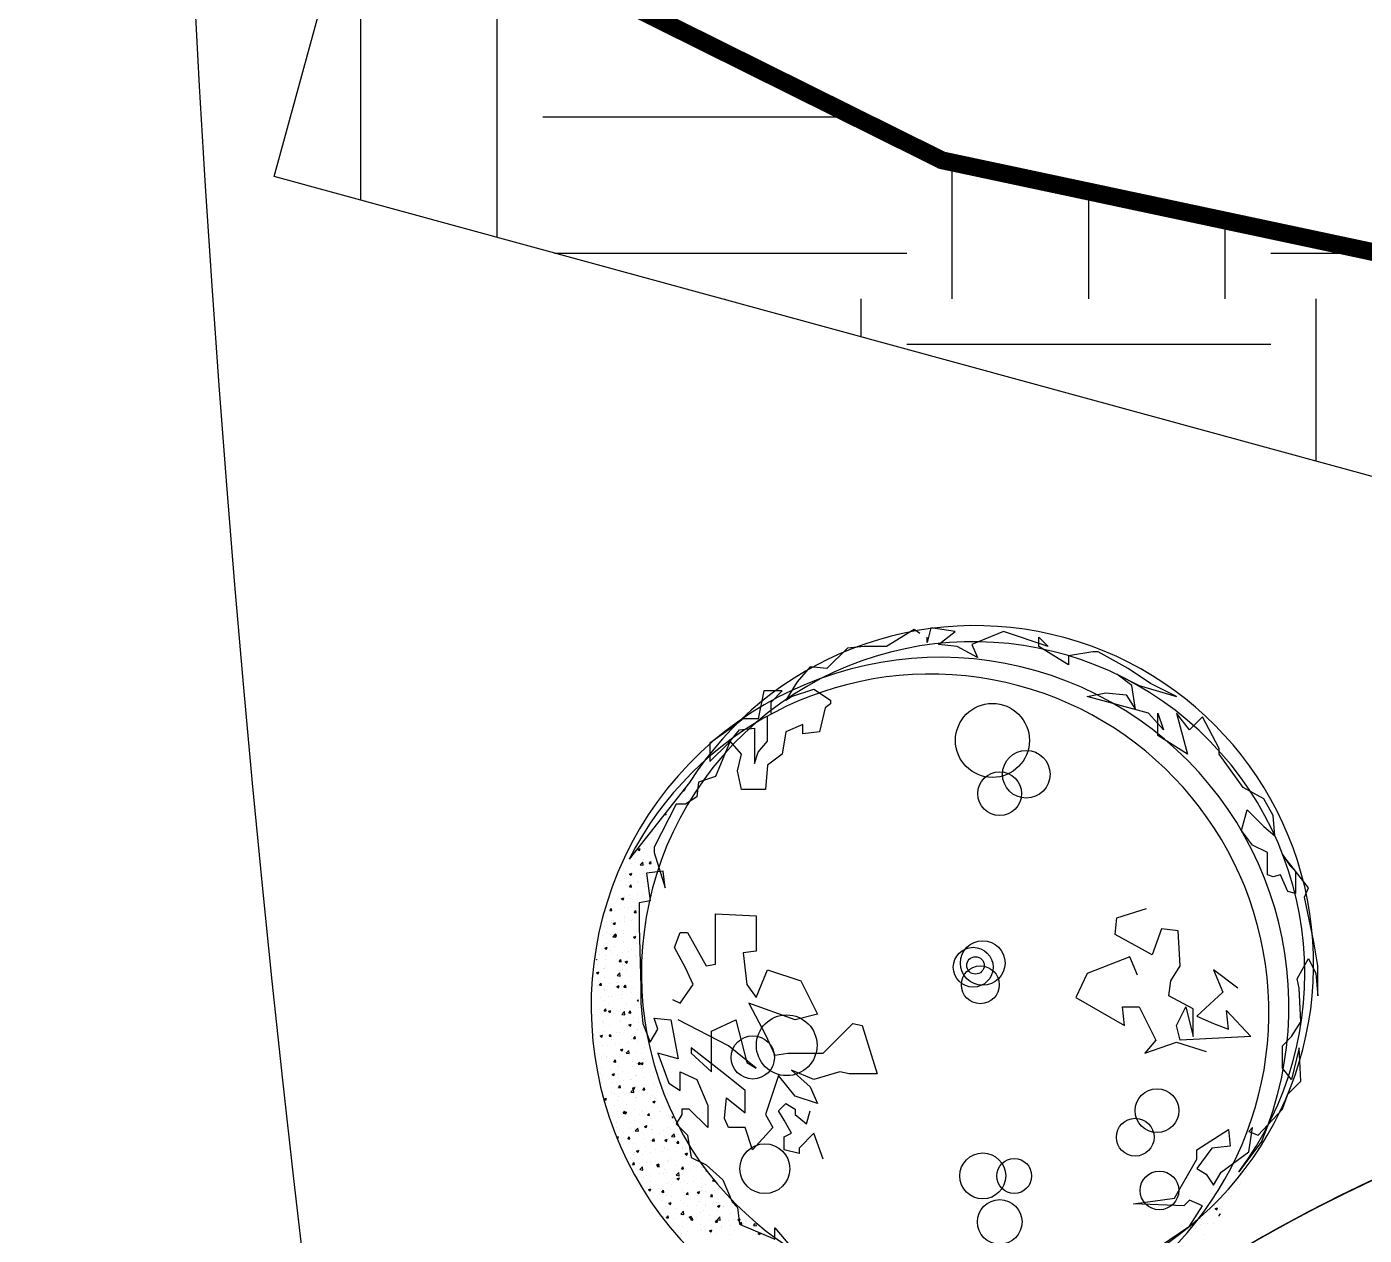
# Model space of a CAD drawing. Extents: x 652 to 897, y 187 to 370.
# Drawn here: x 847.867 to 849.734, y 233.305 to 234.991 of the extents above; entities that cross this region are included whole.
import ezdxf

# ---------------------------------------------------------------- set-up
doc = ezdxf.new("R2010")
doc.units = 0
doc.layers.get('0').update_dxf_attribs({"linetype": 'CONTINUOUS'})
doc.layers.add('40', color=3, linetype='CONTINUOUS')
doc.layers.add('ROAD', color=1, linetype='CONTINUOUS')

# ---------------------------------------------------------------- blocks, each defined once
blk = doc.blocks.new('PLANT90')
for start, end in [(98.1984, 120.329), (53.1984, 75.329), (143.1984, 165.329), (8.1984, 30.329), (188.1984, 210.329), (323.1984, 345.329), (233.1984, 255.329), (278.1984, 300.329)]:
    blk.add_arc((121.2, -11.9), 5000, start, end)
blk = doc.blocks.new('WH34')
at = {"layer": '40', "color": 3}
for p, q in [((-206.16, 151.77), (-250.31, 95.63)), ((-209.52, 146.34), (-209.05, 147.72)), ((-209.47, 147.56), (-209.05, 147.72)), ((-210.2, 145.7), (-209.15, 146.96)), ((-210.2, 146.64), (-209.59, 146.23)), ((-210.2, 145.7), (-209.92, 145.67)), ((-224.5, 128.45), (-223.17, 128.33)), ((-223.17, 128.33), (-223.44, 129.8)), ((-219.48, 129.05), (-219.48, 129.05)), ((-225.86, 121.9), (-225.86, 121.9)), ((-238.12, 111.14), (-237.63, 111.1)), ((-237.64, 111.09), (-237.73, 111.62)), ((-233.36, 116.01), (-233.36, 116.01)), ((-229.54, 117.39), (-229.54, 117.39)), ((-226.16, 113.58), (-226.16, 113.58)), ((-224.51, 117.8), (-224.51, 117.8)), ((-243.98, 102.73), (-242.23, 103.4)), ((-243.98, 102.73), (-242.73, 101.89)), ((-242.73, 101.89), (-242.23, 103.4)), ((-242.48, 101.82), (-242.48, 101.82)), ((-240.12, 100.38), (-240.12, 100.38)), ((-239.94, 106.15), (-239.94, 106.15)), ((-239.3, 103.5), (-239.3, 103.5)), ((-234.41, 104.62), (-234.41, 104.62)), ((-248.71, 92.39), (-248.71, 92.39)), ((-246.51, 96.29), (-246.51, 96.29)), ((-242.37, 91.43), (-240.43, 93.46)), ((-242.37, 91.43), (-240.15, 91.08)), ((-240.15, 91.08), (-240.43, 93.46)), ((-239.6, 95.17), (-239.6, 95.17)), ((-239.38, 91.91), (-239.38, 91.91)), ((-237.3, 88.51), (-237.3, 88.51)), ((-235.66, 92.42), (-234.46, 93.86)), ((-235.66, 92.42), (-234.17, 92.29)), ((-234.17, 92.29), (-234.46, 93.86)), ((-234.13, 94.89), (-234.13, 94.89)), ((-257.59, 79.7), (-257.59, 79.7)), ((-253.74, 81.14), (-253.74, 81.14)), ((-253.09, 86.43), (-253.09, 86.43)), ((-252.89, 84.98), (-252.89, 84.98)), ((-250.06, 84.6), (-248.31, 85.28)), ((-250.06, 84.6), (-248.81, 83.76)), ((-248.82, 83.76), (-248.31, 85.27)), ((-244.25, 79.13), (-244.25, 79.13)), ((-243.88, 78.64), (-243.88, 78.64)), ((-239.91, 86.85), (-239.91, 86.85)), ((-239.16, 83.64), (-239.16, 83.64)), ((-237.62, 79.47), (-237.62, 79.47)), ((-253.2, 76.65), (-253.2, 76.65)), ((-252.32, 76.34), (-252.32, 76.34)), ((-250.46, 68.78), (-250.46, 68.78)), ((-250.12, 75.19), (-248.92, 76.62)), ((-250.12, 75.19), (-248.63, 75.06)), ((-248.63, 75.05), (-248.92, 76.62)), ((-244.2, 69.61), (-244.2, 69.61)), ((-240.52, 70.21), (-240.52, 70.21)), ((-240.21, 78.53), (-240.21, 78.53)), ((-238.98, 75.78), (-238.98, 75.78)), ((-264.59, 57.95), (-263.38, 59.39)), ((-263.09, 57.82), (-263.38, 59.38)), ((-262.57, 66.99), (-262.57, 66.99)), ((-256.14, 66.47), (-254.39, 67.15)), ((-256.14, 66.47), (-254.9, 65.64)), ((-254.9, 65.63), (-254.39, 67.14)), ((-254.77, 66.22), (-254.77, 66.22)), ((-253.8, 60.01), (-253.8, 60.01)), ((-253.5, 68.33), (-253.5, 68.33)), ((-250.77, 59.75), (-250.77, 59.75)), ((-249.22, 66.43), (-249.22, 66.43)), ((-248.78, 60.73), (-248.78, 60.73)), ((-240.2, 68.72), (-240.2, 68.72)), ((-266.74, 50.09), (-266.74, 50.09)), ((-264.59, 57.95), (-263.09, 57.82)), ((-263.36, 58.23), (-263.36, 58.23)), ((-262.17, 50.86), (-262.17, 50.86)), ((-257.35, 49.89), (-257.35, 49.89)), ((-257.03, 58.92), (-257.03, 58.92)), ((-254.11, 51.69), (-254.11, 51.69)), ((-254.09, 53.65), (-254.09, 53.65)), ((-253.82, 49.48), (-253.82, 49.48)), ((-248.82, 50.29), (-248.82, 50.29)), ((-247.88, 51.13), (-247.88, 51.13)), ((-246.65, 56.38), (-245.45, 57.82)), ((-246.65, 56.38), (-245.16, 56.25)), ((-245.16, 56.25), (-245.45, 57.82)), ((-268.4, 46.98), (-268.4, 46.98)), ((-267.04, 41.76), (-267.04, 41.76)), ((-263.93, 40.03), (-263.93, 40.03)), ((-263.61, 49.06), (-263.61, 49.06)), ((-262.43, 38.59), (-260.48, 40.62)), ((-262.22, 48.35), (-260.47, 49.02)), ((-262.22, 48.35), (-260.98, 47.51)), ((-261.12, 39.15), (-259.91, 40.58)), ((-260.98, 47.5), (-260.47, 49.02)), ((-260.2, 38.24), (-260.48, 40.61)), ((-259.62, 39.01), (-259.91, 40.58)), ((-259.06, 40.94), (-259.06, 40.94)), ((-254.46, 41.27), (-254.46, 41.27)), ((-254.41, 43.37), (-254.41, 43.37)), ((-245.72, 40.38), (-245.72, 40.38)), ((-270.5, 30.17), (-270.5, 30.17)), ((-270.19, 39.2), (-270.19, 39.2)), ((-269.43, 32.06), (-269.43, 32.06)), ((-268.31, 30.22), (-266.56, 30.89)), ((-268.31, 30.22), (-267.06, 29.38)), ((-267.34, 33.44), (-267.34, 33.44)), ((-267.06, 29.38), (-266.56, 30.89)), ((-262.43, 38.59), (-260.2, 38.24)), ((-261.12, 39.15), (-259.62, 39.01)), ((-261.04, 31.41), (-261.04, 31.41)), ((-254.85, 34.56), (-254.85, 34.56)), ((-254.72, 35.04), (-254.72, 35.04)), ((-247.3, 38.28), (-245.55, 38.95)), ((-247.3, 38.28), (-246.06, 37.44)), ((-246.06, 37.44), (-245.55, 38.95)), ((-245.25, 33.49), (-245.25, 33.49)), ((-274.24, 21.79), (-274.09, 21.78)), ((-274.09, 21.78), (-274.17, 22.23)), ((-272.01, 25.37), (-272.01, 25.37)), ((-267.65, 25.12), (-267.65, 25.12)), ((-267.61, 21.55), (-267.61, 21.55)), ((-263.93, 28.17), (-263.93, 28.17)), ((-263.44, 26.57), (-263.44, 26.57)), ((-258.66, 24.81), (-258.66, 24.81)), ((-257.65, 20.34), (-256.44, 21.78)), ((-257.65, 20.34), (-256.15, 20.21)), ((-256.15, 20.21), (-256.44, 21.77)), ((-255.02, 26.72), (-255.02, 26.72)), ((-253.38, 20.15), (-251.63, 20.82)), ((-253.38, 20.15), (-252.14, 19.31)), ((-252.14, 19.31), (-251.63, 20.82)), ((-251.82, 23.63), (-251.82, 23.63)), ((-250.59, 27.61), (-250.59, 27.61)), ((-248.86, 29.07), (-248.86, 29.07)), ((-245.57, 24.46), (-245.57, 24.46)), ((-245.32, 24.25), (-245.32, 24.25)), ((-274.39, 12.09), (-272.64, 12.76)), ((-274.39, 12.09), (-273.15, 11.25)), ((-274.19, 11.69), (-274.19, 11.69)), ((-273.15, 11.25), (-272.64, 12.76)), ((-268.91, 15.46), (-268.91, 15.46)), ((-268.47, 15.32), (-268.47, 15.32)), ((-267.95, 16.8), (-267.95, 16.8)), ((-259.11, 10.09), (-257.16, 12.12)), ((-259.11, 10.09), (-256.89, 9.75)), ((-258.4, 13.77), (-258.4, 13.77)), ((-256.89, 9.75), (-257.16, 12.12)), ((-255.63, 10.08), (-255.63, 10.08)), ((-255.56, 14.9), (-255.56, 14.9)), ((-255.32, 18.4), (-255.32, 18.4)), ((-253.89, 17.82), (-253.89, 17.82)), ((-252.14, 14.6), (-252.14, 14.6)), ((-273.78, 2.69), (-273.78, 2.69)), ((-272.11, 3.1), (-270.91, 4.54)), ((-272.11, 3.1), (-270.62, 2.97)), ((-270.62, 2.97), (-270.91, 4.54)), ((-269.5, 0.4), (-269.5, 0.4)), ((-268.56, 0.15), (-268.56, 0.15)), ((-268.26, 8.48), (-268.26, 8.48)), ((-264.98, 3.91), (-264.98, 3.91)), ((-260.43, 2.12), (-260.43, 2.12)), ((-259.47, 2.02), (-257.72, 2.69)), ((-259.47, 2.02), (-258.22, 1.18)), ((-258.72, 4.74), (-258.72, 4.74)), ((-258.22, 1.18), (-257.72, 2.69)), ((-255.93, 1.75), (-255.93, 1.75)), ((-254.92, 2.9), (-254.92, 2.9)), ((-254.18, 1.54), (-252.97, 2.97)), ((-254.18, 1.54), (-252.69, 1.41)), ((-252.69, 1.4), (-252.97, 2.97)), ((-249.25, 5.98), (-249.25, 5.98)), ((-247.08, 1.56), (-247.08, 1.56)), ((-271.55, -5.95), (-271.55, -5.95)), ((-268.86, -8.17), (-268.86, -8.17)), ((-268.5, -0.67), (-268.5, -0.67)), ((-265.3, -5.12), (-265.3, -5.12)), ((-263.51, -5.09), (-263.51, -5.09)), ((-256.24, -6.57), (-256.24, -6.57)), ((-255.83, -3.88), (-255.83, -3.88)), ((-255.16, -1.24), (-255.16, -1.24)), ((-248.93, -2.58), (-248.93, -2.58)), ((-244.54, -8.04), (-243.63, -7.69)), ((-244.54, -8.04), (-243.51, -8.74)), ((-271.87, -14.98), (-271.87, -14.98)), ((-269.17, -16.49), (-269.17, -16.49)), ((-268.64, -15.7), (-267.44, -14.26)), ((-268.64, -15.7), (-267.15, -15.83)), ((-268.54, -16.34), (-268.54, -16.34)), ((-267.15, -15.83), (-267.44, -14.27)), ((-265.55, -16.11), (-263.8, -15.43)), ((-265.55, -16.11), (-264.31, -16.94)), ((-265.4, -10.59), (-265.4, -10.59)), ((-264.31, -16.95), (-263.8, -15.44)), ((-262.4, -13.74), (-262.4, -13.74)), ((-256.54, -14.89), (-256.54, -14.89)), ((-255.8, -18.4), (-253.85, -16.37)), ((-255.8, -18.4), (-253.57, -18.74)), ((-253.96, -13.84), (-253.96, -13.84)), ((-253.57, -18.74), (-253.85, -16.37)), ((-252.06, -11.15), (-252.06, -11.15)), ((-250.71, -17.27), (-249.51, -15.83)), ((-250.71, -17.27), (-249.22, -17.4)), ((-249.22, -17.4), (-249.51, -15.83)), ((-246.62, -11.66), (-246.62, -11.66)), ((-243.56, -13.02), (-243.56, -13.02)), ((-270.27, -23.36), (-270.27, -23.36)), ((-269.47, -24.81), (-269.47, -24.81)), ((-268.98, -23.6), (-268.98, -23.6)), ((-265, -26.72), (-265, -26.72)), ((-256.93, -23.92), (-256.93, -23.92)), ((-256.84, -23.21), (-256.84, -23.21)), ((-255, -28.75), (-255, -28.75)), ((-253.19, -21.52), (-253.19, -21.52)), ((-251.65, -27.28), (-251.65, -27.28)), ((-250.63, -26.17), (-248.88, -25.5)), ((-250.63, -26.17), (-249.38, -27.01)), ((-249.38, -27.01), (-248.88, -25.5)), ((-246.93, -20.7), (-246.93, -20.7)), ((-244.04, -29.31), (-244.04, -29.31)), ((-243.86, -21.34), (-243.86, -21.34)), ((-243.58, -24.49), (-243.58, -24.49)), ((-275.56, -33.46), (-275.56, -33.46)), ((-275.25, -36.07), (-275.25, -36.07)), ((-271.63, -34.23), (-269.88, -33.56)), ((-271.63, -34.23), (-270.39, -35.07)), ((-270.39, -35.08), (-269.88, -33.57)), ((-269.78, -33.14), (-269.78, -33.14)), ((-269.58, -31.26), (-269.58, -31.26)), ((-265.17, -34.5), (-263.97, -33.07)), ((-265.17, -34.5), (-263.68, -34.64)), ((-263.68, -34.64), (-263.97, -33.07)), ((-263.59, -36.74), (-263.59, -36.74)), ((-261.9, -36.63), (-261.9, -36.63)), ((-259.77, -31.38), (-259.77, -31.38)), ((-257.15, -31.54), (-257.15, -31.54)), ((-253.51, -30.56), (-253.51, -30.56)), ((-250.62, -39.17), (-250.62, -39.17)), ((-249.01, -34.24), (-249.01, -34.24)), ((-248.55, -37.2), (-248.55, -37.2)), ((-247.24, -36.07), (-246.04, -34.64)), ((-247.24, -36.07), (-245.75, -36.2)), ((-245.75, -36.21), (-246.04, -34.64)), ((-244.47, -37.98), (-244.47, -37.98)), ((-244.16, -29.66), (-244.16, -29.66)), ((-270.08, -41.46), (-270.08, -41.46)), ((-268.62, -48), (-268.62, -48)), ((-266.35, -41.24), (-266.35, -41.24)), ((-260.09, -40.42), (-260.09, -40.42)), ((-257.76, -48.18), (-257.76, -48.18)), ((-257.45, -39.86), (-257.45, -39.86)), ((-257.2, -49.03), (-257.2, -49.03)), ((-256.71, -44.3), (-254.96, -43.63)), ((-256.71, -44.3), (-255.47, -45.14)), ((-255.47, -45.14), (-254.96, -43.63)), ((-254.04, -45.49), (-254.04, -45.49)), ((-252.48, -46.89), (-250.54, -44.86)), ((-252.48, -46.89), (-250.26, -47.23)), ((-250.26, -47.23), (-250.54, -44.86)), ((-244.77, -46.31), (-244.77, -46.31)), ((-241.41, -46.95), (-241.41, -46.95)), ((-239.46, -42.99), (-239.46, -42.99)), ((-272.92, -51.1), (-272.92, -51.1)), ((-270.69, -58.1), (-270.69, -58.1)), ((-270.38, -49.78), (-270.38, -49.78)), ((-266.77, -49.41), (-266.77, -49.41)), ((-266.66, -50.28), (-266.66, -50.28)), ((-263.77, -58.89), (-263.77, -58.89)), ((-261.7, -53.31), (-260.5, -51.87)), ((-261.7, -53.31), (-260.21, -53.44)), ((-261.5, -52.76), (-261.5, -52.76)), ((-260.21, -53.44), (-260.5, -51.88)), ((-258.06, -56.5), (-258.06, -56.5)), ((-253.42, -49.97), (-253.42, -49.97)), ((-248.15, -53.33), (-248.15, -53.33)), ((-247.98, -56.81), (-247.98, -56.81)), ((-245.08, -54.63), (-245.08, -54.63)), ((-243.77, -54.88), (-242.57, -53.44)), ((-243.77, -54.88), (-242.28, -55.01)), ((-242.28, -55.01), (-242.57, -53.44)), ((-241.79, -54.37), (-240.04, -53.69)), ((-241.79, -54.37), (-240.54, -55.2)), ((-241.72, -55.99), (-241.72, -55.99)), ((-240.55, -55.21), (-240.04, -53.7)), ((-240.49, -57.91), (-240.49, -57.91)), ((-240.08, -50.53), (-240.08, -50.53)), ((-234.81, -53.89), (-234.81, -53.89)), ((-273.24, -60.14), (-273.24, -60.14)), ((-271.74, -62.11), (-271.74, -62.11)), ((-270.99, -66.43), (-270.99, -66.43)), ((-269.65, -62.91), (-269.65, -62.91)), ((-263.66, -68.4), (-263.66, -68.4)), ((-262.79, -62.43), (-261.04, -61.76)), ((-262.79, -62.43), (-261.55, -63.27)), ((-261.55, -63.27), (-261.04, -61.76)), ((-258.4, -62.68), (-258.4, -62.68)), ((-258.36, -64.83), (-258.36, -64.83)), ((-255.07, -60.41), (-255.07, -60.41)), ((-254.56, -66.67), (-254.56, -66.67)), ((-249.08, -65.9), (-249.08, -65.9)), ((-248.3, -65.85), (-248.3, -65.85)), ((-245.38, -62.95), (-245.38, -62.95)), ((-245.05, -63.24), (-245.05, -63.24)), ((-238.83, -64.6), (-238.83, -64.6)), ((-234.5, -63.4), (-234.5, -63.4)), ((-232.54, -61.19), (-232.54, -61.19)), ((-231.71, -63.81), (-231.71, -63.81)), ((-270.35, -68.75), (-270.35, -68.75)), ((-263.26, -75.45), (-263.26, -75.45)), ((-261.14, -76.53), (-261.14, -76.53)), ((-258.67, -73.15), (-258.67, -73.15)), ((-258.24, -72.11), (-257.03, -70.68)), ((-258.24, -72.11), (-256.74, -72.25)), ((-256.74, -72.25), (-257.03, -70.68)), ((-254.88, -75.71), (-254.88, -75.71)), ((-254.11, -77.15), (-254.11, -77.15)), ((-249.92, -76.02), (-249.92, -76.02)), ((-249.17, -75.38), (-247.22, -73.35)), ((-249.17, -75.38), (-246.94, -75.72)), ((-247.87, -72.49), (-246.12, -71.82)), ((-247.87, -72.49), (-246.63, -73.33)), ((-246.95, -75.72), (-247.22, -73.35)), ((-246.63, -73.34), (-246.12, -71.83)), ((-245.68, -71.27), (-245.68, -71.27)), ((-245.41, -74.46), (-245.41, -74.46)), ((-240.3, -73.68), (-239.1, -72.25)), ((-240.3, -73.68), (-238.81, -73.81)), ((-239.53, -74.65), (-239.53, -74.65)), ((-238.81, -73.82), (-239.1, -72.25)), ((-236.57, -76.58), (-236.57, -76.58)), ((-233.15, -77.84), (-233.15, -77.84)), ((-232.85, -69.51), (-232.85, -69.51)), ((-229.62, -72.38), (-229.62, -72.38)), ((-268.88, -80.56), (-267.13, -79.89)), ((-268.88, -80.56), (-267.63, -81.4)), ((-268.69, -79.65), (-268.69, -79.65)), ((-267.63, -81.4), (-267.13, -79.89)), ((-261.46, -85.57), (-261.46, -85.57)), ((-258.97, -81.47), (-258.97, -81.47)), ((-257.99, -78.81), (-257.99, -78.81)), ((-251.99, -84.32), (-251.99, -84.32)), ((-246.29, -87.92), (-246.29, -87.92)), ((-245.99, -79.6), (-245.99, -79.6)), ((-244.65, -79.37), (-244.65, -79.37)), ((-236.2, -82.24), (-236.2, -82.24)), ((-233.46, -86.16), (-233.46, -86.16)), ((-232.95, -82.56), (-231.2, -81.89)), ((-232.95, -82.56), (-231.7, -83.4)), ((-231.71, -83.4), (-231.2, -81.89)), ((-231.3, -79.94), (-231.3, -79.94)), ((-229.94, -81.42), (-229.94, -81.42)), ((-225.98, -87.06), (-225.98, -87.06)), ((-259.58, -98.11), (-259.58, -98.11)), ((-259.28, -89.79), (-259.28, -89.79)), ((-258.56, -94.18), (-258.56, -94.18)), ((-255.14, -92.07), (-255.14, -92.07)), ((-254.89, -88.72), (-254.89, -88.72)), ((-254.77, -90.92), (-253.56, -89.48)), ((-254.77, -90.92), (-253.27, -91.05)), ((-253.95, -90.62), (-252.2, -89.95)), ((-253.95, -90.62), (-252.71, -91.46)), ((-253.27, -91.05), (-253.56, -89.49)), ((-252.71, -91.46), (-252.2, -89.95)), ((-249.15, -97.56), (-249.15, -97.56)), ((-246.6, -96.24), (-246.6, -96.24)), ((-242.77, -92.1), (-242.77, -92.1)), ((-241.55, -89.29), (-241.55, -89.29)), ((-240.56, -89.56), (-240.56, -89.56)), ((-236.84, -92.49), (-235.63, -91.05)), ((-236.84, -92.49), (-235.34, -92.62)), ((-236.52, -91.28), (-236.52, -91.28)), ((-235.34, -92.62), (-235.63, -91.05)), ((-234.57, -95.05), (-234.57, -95.05)), ((-233.76, -94.48), (-233.76, -94.48)), ((-228.2, -89.85), (-228.2, -89.85)), ((-227.05, -90.03), (-227.05, -90.03)), ((-221.13, -92.88), (-221.13, -92.88)), ((-219.99, -92.55), (-219.99, -92.55)), ((-218.9, -94.06), (-218.42, -93.48)), ((-218.9, -94.06), (-218.1, -94.13)), ((-217.84, -97.82), (-217.84, -97.82)), ((-259.88, -106.44), (-259.88, -106.44)), ((-259.76, -101.5), (-259.76, -101.5)), ((-254.49, -104.86), (-254.49, -104.86)), ((-249.35, -101.96), (-249.35, -101.96)), ((-246.9, -104.56), (-246.9, -104.56)), ((-246.42, -102.06), (-246.42, -102.06)), ((-245.85, -103.87), (-243.91, -101.84)), ((-245.85, -103.87), (-243.63, -104.21)), ((-243.63, -104.22), (-243.91, -101.84)), ((-243.09, -101.14), (-243.09, -101.14)), ((-241.14, -105.42), (-241.14, -105.42)), ((-239.61, -106.31), (-239.61, -106.31)), ((-239.03, -100.69), (-237.28, -100.02)), ((-239.03, -100.69), (-237.79, -101.53)), ((-237.79, -101.53), (-237.28, -100.02)), ((-234.06, -102.8), (-234.06, -102.8)), ((-233.62, -99.89), (-233.62, -99.89)), ((-233.07, -102.63), (-233.07, -102.63)), ((-227.8, -105.99), (-227.8, -105.99)), ((-225.03, -103.8), (-225.03, -103.8)), ((-224.41, -107.68), (-224.41, -107.68)), ((-221.44, -101.2), (-221.44, -101.2)), ((-219.72, -103.19), (-219.72, -103.19)), ((-219.17, -108.01), (-217.23, -105.98)), ((-219.17, -108.01), (-216.95, -108.35)), ((-218.15, -106.85), (-218.15, -106.85)), ((-216.95, -108.35), (-217.23, -105.98)), ((-214.45, -106.55), (-214.45, -106.55)), ((-259.71, -108.63), (-258.29, -108.08)), ((-259.52, -109.1), (-258.79, -109.59)), ((-258.79, -109.59), (-258.29, -108.08)), ((-255.93, -111.82), (-255.93, -111.82)), ((-254.19, -108.81), (-254.19, -108.81)), ((-251.39, -114.77), (-251.39, -114.77)), ((-251.3, -109.72), (-250.09, -108.29)), ((-251.3, -109.72), (-249.8, -109.85)), ((-249.8, -109.86), (-250.09, -108.29)), ((-249.67, -111), (-249.67, -111)), ((-247.2, -112.88), (-247.2, -112.88)), ((-240.2, -109.75), (-240.2, -109.75)), ((-238.04, -115.33), (-238.04, -115.33)), ((-234.37, -111.12), (-234.37, -111.12)), ((-233.37, -111.29), (-232.16, -109.86)), ((-233.37, -111.29), (-231.87, -111.42)), ((-231.87, -111.43), (-232.16, -109.86)), ((-230.99, -117.54), (-230.99, -117.54)), ((-224.73, -116.71), (-224.73, -116.71)), ((-224.7, -115.9), (-224.7, -115.9)), ((-224.11, -110.75), (-222.36, -110.08)), ((-224.11, -110.75), (-222.86, -111.59)), ((-222.87, -111.6), (-222.36, -110.08)), ((-222.04, -117.85), (-222.04, -117.85)), ((-221.74, -109.52), (-221.74, -109.52)), ((-215.44, -112.86), (-214.23, -111.43)), ((-215.44, -112.86), (-213.94, -112.99)), ((-215.26, -115.47), (-215.26, -115.47)), ((-213.94, -112.99), (-214.23, -111.43)), ((-211.48, -116.22), (-211.48, -116.22)), ((-211.35, -116.46), (-211.35, -116.46)), ((-209.06, -115.97), (-209.06, -115.97)), ((214.18, -111.43), (197.29, -134.05)), ((211.74, -116.64), (211.74, -116.64)), ((-247.83, -128.53), (-246.62, -127.09)), ((-247.51, -121.21), (-247.51, -121.21)), ((-246.78, -119.61), (-246.78, -119.61)), ((-246.34, -128.66), (-246.63, -127.09)), ((-245.11, -118.82), (-243.36, -118.15)), ((-245.11, -118.82), (-243.87, -119.66)), ((-243.87, -119.66), (-243.36, -118.15)), ((-240.64, -121.22), (-240.64, -121.22)), ((-237.57, -127.4), (-237.57, -127.4)), ((-234.67, -119.45), (-234.67, -119.45)), ((-234.65, -126.71), (-234.65, -126.71)), ((-231.31, -126.57), (-231.31, -126.57)), ((-226.06, -118.72), (-226.06, -118.72)), ((-222.35, -126.17), (-222.35, -126.17)), ((-221.84, -125.33), (-221.84, -125.33)), ((-220.07, -124.21), (-220.07, -124.21)), ((-209.36, -124.29), (-209.36, -124.29)), ((-209.19, -120.82), (-207.43, -120.15)), ((-209.19, -120.82), (-207.94, -121.66)), ((-207.94, -121.66), (-207.44, -120.15)), ((-206.05, -123.25), (-206.05, -123.25)), ((-205.49, -121.71), (-205.49, -121.71)), ((207.33, -121.23), (207.33, -121.23)), ((-249.23, -129.21), (-249.23, -129.21)), ((-247.83, -128.53), (-246.34, -128.66)), ((-247.81, -129.53), (-247.81, -129.53)), ((-244.14, -137.26), (-244.14, -137.26)), ((-242.91, -128.11), (-242.91, -128.11)), ((-242.54, -132.36), (-240.59, -130.33)), ((-242.54, -132.36), (-240.32, -132.7)), ((-240.32, -132.71), (-240.59, -130.33)), ((-237.88, -136.43), (-237.88, -136.43)), ((-237.64, -131.47), (-237.64, -131.47)), ((-235.28, -136.09), (-235.28, -136.09)), ((-234.98, -127.77), (-234.98, -127.77)), ((-230.19, -128.88), (-228.44, -128.21)), ((-230.19, -128.88), (-228.95, -129.72)), ((-229.9, -130.1), (-228.69, -128.66)), ((-229.9, -130.1), (-228.4, -130.23)), ((-229.57, -128.67), (-229.57, -128.67)), ((-228.95, -129.72), (-228.44, -128.21)), ((-228.4, -130.23), (-228.69, -128.66)), ((-228.42, -135.19), (-228.42, -135.19)), ((-225.1, -135.46), (-225.1, -135.46)), ((-224.3, -132.03), (-224.3, -132.03)), ((-222.65, -134.49), (-222.65, -134.49)), ((-216.22, -129.24), (-216.22, -129.24)), ((-215.86, -136.5), (-213.91, -134.47)), ((-215.86, -136.5), (-213.63, -136.84)), ((-213.64, -136.84), (-213.91, -134.47)), ((-212.63, -133.11), (-212.63, -133.11)), ((-211.97, -131.67), (-210.76, -130.23)), ((-211.97, -131.67), (-210.47, -131.8)), ((-210.95, -132.6), (-210.95, -132.6)), ((-210.47, -131.8), (-210.76, -130.23)), ((-210.52, -132.96), (-210.52, -132.96)), ((-209.67, -132.62), (-209.67, -132.62)), ((-206.37, -132.28), (-206.37, -132.28)), ((-202.88, -129.8), (-202.88, -129.8)), ((-197.6, -133.16), (-197.6, -133.16)), ((-196.9, -131.04), (-196.9, -131.04)), ((-196.83, -130.86), (-196.83, -130.86)), ((-195.94, -130.46), (-195.94, -130.46)), ((-194.03, -133.24), (-193.81, -132.97)), ((-194.03, -133.24), (-193.59, -133.27)), ((198.15, -135.16), (198.15, -135.16)), ((202.36, -133.94), (202.36, -133.94)), ((-239.68, -137.96), (-239.68, -137.96)), ((-236.27, -147.01), (-234.52, -146.34)), ((-236.27, -147.01), (-235.03, -147.85)), ((-235.58, -144.41), (-235.58, -144.41)), ((-235.03, -147.85), (-234.52, -146.34)), ((-234.99, -145.05), (-234.99, -145.05)), ((-234.54, -141.38), (-234.54, -141.38)), ((-222.96, -142.81), (-222.96, -142.81)), ((-221.2, -141.95), (-221.2, -141.95)), ((-219.2, -142.97), (-219.2, -142.97)), ((-215.27, -138.95), (-213.52, -138.28)), ((-215.27, -138.95), (-214.02, -139.79)), ((-214.03, -139.79), (-213.52, -138.28)), ((-212.95, -142.14), (-212.95, -142.14)), ((-209.97, -140.94), (-209.97, -140.94)), ((-207.85, -142.51), (-207.85, -142.51)), ((-203.48, -140.9), (-203.48, -140.9)), ((-197.14, -139.18), (-197.14, -139.18)), ((-196.97, -145.37), (-196.97, -145.37)), ((-194.5, -143.07), (-194.5, -143.07)), ((-189.18, -140.64), (-188.49, -139.92)), ((-189.18, -140.64), (-187.74, -140.86)), ((-184.81, -145.9), (-184.81, -145.9)), ((196.53, -141.12), (196.53, -141.12)), ((197.85, -143.48), (197.85, -143.48)), ((198.28, -141.97), (198.28, -141.97)), ((-235.89, -152.74), (-235.89, -152.74)), ((-226.43, -148.9), (-225.22, -147.47)), ((-226.43, -148.9), (-224.93, -149.03)), ((-226.13, -150.38), (-226.13, -150.38)), ((-226.06, -154.72), (-226.06, -154.72)), ((-225.78, -152.83), (-225.78, -152.83)), ((-224.94, -149.04), (-225.22, -147.47)), ((-223.26, -151.14), (-223.26, -151.14)), ((-221.35, -157.08), (-219.6, -156.41)), ((-221.35, -157.08), (-220.11, -157.92)), ((-220.14, -155.87), (-220.14, -155.87)), ((-220.11, -157.92), (-219.6, -156.41)), ((-219.52, -152), (-219.52, -152)), ((-212.72, -155.28), (-212.72, -155.28)), ((-211.55, -147.87), (-211.55, -147.87)), ((-210.28, -149.26), (-210.28, -149.26)), ((-210.05, -150.76), (-210.05, -150.76)), ((-208.5, -150.47), (-207.29, -149.03)), ((-208.5, -150.47), (-207, -150.6)), ((-207, -150.6), (-207.29, -149.04)), ((-205.56, -153.36), (-205.56, -153.36)), ((-200.35, -149.01), (-198.6, -148.34)), ((-200.35, -149.01), (-199.1, -149.85)), ((-199.37, -155.85), (-199.37, -155.85)), ((-199.1, -149.86), (-198.6, -148.34)), ((-197.74, -155.82), (-197.74, -155.82)), ((-197.44, -147.5), (-197.44, -147.5)), ((-194.27, -148.68), (-194.27, -148.68)), ((-190.98, -150.86), (-190.98, -150.86)), ((-190.57, -152.04), (-189.36, -150.6)), ((-190.57, -152.04), (-189.07, -152.17)), ((-189.07, -152.17), (-189.36, -150.61)), ((-188.01, -147.86), (-188.01, -147.86)), ((-186.03, -156.41), (-186.03, -156.41)), ((-185.12, -154.22), (-185.12, -154.22)), ((-185.12, -156.47), (-185.12, -156.47)), ((182.23, -153.08), (182.23, -153.08)), ((184.91, -153.41), (184.91, -153.41)), ((187.94, -149.11), (187.94, -149.11)), ((189.42, -149.51), (189.42, -149.51)), ((191.7, -151.83), (191.7, -151.83)), ((-226.1, -161.86), (-226.1, -161.86)), ((-223.56, -159.46), (-223.56, -159.46)), ((-222.96, -167.71), (-221.76, -166.27)), ((-221.47, -167.84), (-221.76, -166.27)), ((-220.79, -158.08), (-220.79, -158.08)), ((-216.63, -160.62), (-216.63, -160.62)), ((-212.54, -164.99), (-210.6, -162.96)), ((-212.54, -164.99), (-210.32, -165.33)), ((-210.88, -165.91), (-210.88, -165.91)), ((-210.32, -165.34), (-210.6, -162.96)), ((-210.59, -164.61), (-210.59, -164.61)), ((-210.58, -157.58), (-210.58, -157.58)), ((-207.45, -158.64), (-207.45, -158.64)), ((-206.43, -167.14), (-204.68, -166.47)), ((-205.19, -167.98), (-204.68, -166.47)), ((-200.84, -158.54), (-200.84, -158.54)), ((-198.05, -164.15), (-198.05, -164.15)), ((-196.01, -162.11), (-196.01, -162.11)), ((-194.58, -157.72), (-194.58, -157.72)), ((-194.1, -159.21), (-194.1, -159.21)), ((-191.69, -166.33), (-191.69, -166.33)), ((-185.42, -159.08), (-183.67, -158.41)), ((-185.42, -159.08), (-184.18, -159.92)), ((-185.42, -162.55), (-185.42, -162.55)), ((-184.18, -159.92), (-183.67, -158.41)), ((-181.43, -159.61), (-181.43, -159.61)), ((-180.76, -159.77), (-180.76, -159.77)), ((-175.9, -164.25), (-175.9, -164.25)), ((-172.44, -160.67), (-172.44, -160.67)), ((-169.64, -163.43), (-169.64, -163.43)), ((171.77, -163.49), (171.77, -163.49)), ((175.66, -162.94), (175.66, -162.94)), ((179.17, -158.86), (179.17, -158.86)), ((179.94, -160.97), (181.69, -160.3)), ((179.94, -160.97), (181.19, -161.81)), ((181.18, -161.81), (181.69, -160.3)), ((182.53, -166.18), (183.73, -164.74)), ((182.53, -166.18), (182.81, -166.2)), ((182.91, -160.36), (182.91, -160.36)), ((183.76, -164.93), (183.73, -164.75)), ((184.61, -161.73), (184.61, -161.73)), ((185.13, -161.69), (185.13, -161.69)), ((-225.17, -167.12), (-225.17, -167.12)), ((-223.87, -167.78), (-223.87, -167.78)), ((-223.21, -170.48), (-223.21, -170.48)), ((-222.96, -167.71), (-221.47, -167.84)), ((-217.69, -167.99), (-217.69, -167.99)), ((-211.19, -174.23), (-211.19, -174.23)), ((-207.42, -168.4), (-207.42, -168.4)), ((-206.43, -167.14), (-205.18, -167.98)), ((-205.03, -169.28), (-203.82, -167.84)), ((-205.03, -169.28), (-203.53, -169.41)), ((-204.35, -168.56), (-204.35, -168.56)), ((-203.54, -169.41), (-203.82, -167.84)), ((-201.16, -167.58), (-201.16, -167.58)), ((-198.35, -172.47), (-198.35, -172.47)), ((-198.27, -176.19), (-198.27, -176.19)), ((-191.51, -177.21), (-189.76, -176.54)), ((-191, -169.12), (-191, -169.12)), ((-190.26, -178.05), (-189.76, -176.54)), ((-187.1, -170.84), (-185.89, -169.41)), ((-187.1, -170.84), (-185.6, -170.98)), ((-185.6, -170.98), (-185.89, -169.41)), ((-185.86, -169.13), (-183.92, -167.1)), ((-185.86, -169.13), (-183.64, -169.47)), ((-185.72, -170.87), (-185.72, -170.87)), ((-183.64, -169.47), (-183.92, -167.1)), ((-182.48, -174.11), (-182.48, -174.11)), ((-182.47, -174.53), (-182.47, -174.53)), ((-177.66, -169.68), (-177.66, -169.68)), ((-176.22, -173.29), (-176.22, -173.29)), ((-172.74, -168.99), (-172.74, -168.99)), ((-170.5, -169.14), (-168.75, -168.47)), ((-170.5, -169.14), (-169.26, -169.98)), ((-169.26, -169.99), (-168.75, -168.48)), ((-169.17, -172.41), (-167.96, -170.98)), ((-169.17, -172.41), (-167.67, -172.54)), ((-167.67, -172.55), (-167.96, -170.98)), ((-167.89, -172.02), (-167.89, -172.02)), ((-166.75, -172.04), (-166.75, -172.04)), ((-164.31, -170.25), (-164.31, -170.25)), ((-160.21, -175.56), (-160.21, -175.56)), ((-159.18, -173.26), (-157.9, -171.93)), ((-159.18, -173.26), (-156.96, -173.61)), ((-156.96, -173.61), (-157.07, -172.65)), ((162.82, -173.62), (162.82, -173.62)), ((166.23, -174.43), (166.23, -174.43)), ((169.08, -172.8), (169.08, -172.8)), ((171.47, -171.81), (171.47, -171.81)), ((174.3, -171.64), (174.3, -171.64)), ((178.55, -171.55), (178.55, -171.55)), ((-214, -178.26), (-214, -178.26)), ((-211.63, -179.53), (-211.63, -179.53)), ((-207.74, -177.44), (-207.74, -177.44)), ((-197.05, -177.03), (-197.05, -177.03)), ((-191.51, -177.21), (-190.26, -178.05)), ((-186.03, -179.19), (-186.03, -179.19)), ((-176.48, -180.02), (-176.48, -180.02)), ((-173.04, -177.32), (-173.04, -177.32)), ((-161.9, -177.51), (-161.9, -177.51)), ((-157.54, -179.82), (-157.54, -179.82)), ((-155.58, -179.21), (-153.83, -178.54)), ((-155.58, -179.21), (-154.33, -180.05)), ((-154.34, -180.05), (-153.83, -178.54)), ((-151.28, -179), (-151.28, -179)), ((152.72, -180.28), (152.72, -180.28)), ((167.3, -177.78), (167.3, -177.78)), ((171.17, -180.13), (171.17, -180.13))]:
    blk.add_line(p, q, dxfattribs=at)
for points in [[(-36.95, 261.29), (-41.04, 264.02), (-61.52, 251.74), (-68.34, 251.74), (-77.9, 251.74), (-90.18, 250.38), (-105.2, 235.38), (-117.48, 236.74), (-127.04, 225.83), (-135.23, 212.19), (-131.13, 214.91), (-114.75, 220.37), (-102.47, 212.19), (-102.47, 209.46), (-106.56, 206.73), (-110.66, 189), (-122.94, 187.63), (-122.94, 194.45), (-135.23, 189), (-137.96, 172.63), (-148.88, 164.44), (-150.24, 146.71), (-167.99, 146.71), (-170.72, 160.35), (-167.99, 172.63), (-176.18, 182.18), (-187.1, 156.26), (-199.38, 152.17), (-200.75, 141.26), (-208.94, 135.8), (-215.76, 135.8), (-232.14, 104.43), (-232.14, 100.33), (-223.95, 74.42), (-225.32, 86.69), (-237.6, 85.33), (-234.87, 64.87), (-243.06, 63.51), (-243.06, 45.77), (-241.7, 2.12), (-241.7, -10.15), (-240.33, -25.16), (-234.87, -38.8), (-229.41, -29.25), (-232.14, -21.07), (-219.86, -22.43), (-214.4, -51.07), (-229.41, -46.98), (-221.22, -68.81), (-213.03, -74.26), (-213.03, -64.72), (-213.03, -60.62), (-200.75, -66.08), (-192.56, -85.18), (-192.56, -101.54), (-206.21, -87.9), (-211.67, -87.9), (-211.67, -92), (-215.76, -98.82), (-207.57, -107), (-204.84, -123.37), (-193.92, -128.83), (-181.64, -139.74), (-174.81, -156.11), (-170.72, -160.2), (-169.35, -172.48), (-143.42, -183.39), (-143.42, -175.2), (-127.04, -194.3)], [(139.14, -188.84), (160.98, -173.84), (170.54, -158.83), (160.98, -154.74), (156.89, -158.83), (120.03, -157.47), (150.06, -153.38), (166.44, -124.73), (166.44, -117.91), (189.65, -102.91), (191.01, -115.19), (177.36, -116.55), (166.44, -131.55), (173.27, -135.65), (178.73, -143.83), (184.19, -134.28), (204.66, -119.28), (207.39, -101.54), (204.66, -104.27), (211.49, -107), (229.23, -87.9), (233.33, -76.99), (242.88, -67.44), (241.52, -42.89), (236.06, -66.08), (229.23, -57.9), (229.23, -41.53), (236.06, -34.71), (242.88, -23.79), (241.52, 0.76), (240.15, 7.58), (248.34, 22.58), (253.8, 11.67), (255.17, -4.7), (255.17, 17.13), (252.44, 34.86), (245.61, 67.6), (248.34, 74.42), (229.23, 98.97), (234.69, 90.79), (238.79, 86.69), (238.79, 70.33), (233.33, 71.69), (227.87, 83.97), (222.41, 82.6), (218.31, 83.97), (218.31, 100.33), (207.39, 105.79), (199.2, 116.7), (203.3, 131.71), (215.58, 119.43), (223.77, 112.61), (222.41, 127.62), (215.58, 139.89), (200.57, 148.08), (182.82, 172.63), (182.82, 176.72), (170.54, 199.91), (160.98, 190.36), (151.43, 202.64), (159.62, 172.63), (137.78, 186.27), (137.78, 202.64), (141.87, 190.36), (130.95, 202.64), (85.91, 214.91), (99.56, 217.64), (114.57, 216.28), (121.4, 205.37), (118.67, 223.1), (107.75, 231.28), (124.13, 223.1), (151.43, 214.91), (132.32, 224.46), (115.94, 235.38), (94.1, 247.65), (90, 247.65), (72.26, 244.92), (72.26, 238.1), (61.34, 244.92), (50.42, 251.74), (50.42, 258.56), (57.24, 251.74), (24.48, 262.66), (1.28, 253.11), (5.37, 243.56), (-9.64, 251.74), (-23.29, 253.11), (-11.01, 262.66), (-28.76, 265.38), (-31.49, 254.47), (-31.49, 258.56)], [(-146.15, 202.64), (-146.15, 210.82), (-137.96, 219.01), (-151.61, 219.01), (-155.7, 198.55), (-166.62, 198.55), (-173.45, 193.09), (-191.19, 180.81), (-191.19, 167.17), (-177.54, 180.81), (-169.35, 190.36), (-158.43, 191.73), (-158.43, 176.72), (-158.43, 165.81), (-155.7, 173.99), (-148.88, 182.18), (-148.88, 194.45), (-148.88, 199.91)], [(196.47, 0.76), (178.73, 14.4), (185.55, -1.97), (166.44, -19.7), (178.73, -25.16), (189.65, -29.25), (188.28, -15.61), (206.03, -34.71), (154.16, -37.43), (151.43, -26.52), (158.25, -12.88), (163.71, -34.71), (163.71, -14.25), (145.97, -4.7), (147.33, 6.22), (154.16, 17.13), (152.79, 43.04), (140.51, 44.41), (133.68, 25.31), (106.38, 40.32), (107.75, 52.59), (129.59, 59.41)], [(-218.49, -7.43), (-213.03, -10.15), (-203.48, 3.49), (-208.94, 15.76), (-217.13, 30.77), (-213.03, 41.68), (-207.57, 41.68), (-193.92, 17.13), (-187.1, 18.49), (-187.1, 41.68), (-187.1, 55.32), (-157.07, 53.96), (-157.07, 28.04), (-166.62, 26.68), (-163.89, 3.49), (-157.07, -6.06), (-148.88, 14.4), (-124.31, 6.22), (-112.02, -18.34), (-128.4, -22.43), (-162.53, -10.15), (-150.24, -33.34), (-143.42, -48.35), (-133.86, -46.98), (-127.04, -46.98), (-107.93, -46.98), (-86.09, -25.16), (-79.26, -26.52), (-68.34, -61.99), (-88.82, -61.99), (-95.64, -60.62), (-114.75, -66.08), (-131.13, -59.26), (-117.48, -71.54), (-112.02, -83.81), (-128.4, -78.36), (-140.69, -63.35), (-150.24, -92), (-144.78, -101.54), (-159.8, -117.91), (-165.26, -101.54), (-177.54, -101.54), (-180.27, -94.72), (-178.91, -79.72), (-165.26, -90.63), (-165.26, -74.26), (-178.91, -63.35), (-204.84, -42.89), (-204.84, -46.98), (-189.83, -60.62), (-189.83, -30.61), (-172.08, -22.43), (-163.89, -53.8), (-157.07, -57.9), (-177.54, -41.53), (-214.4, -22.43)], [(122.76, 10.31), (117.3, 23.95), (85.91, 11.67), (77.72, -6.06), (113.21, -26.52), (111.84, -12.88), (124.13, -12.88), (136.41, -37.43), (128.22, -46.98), (151.43, -38.8), (173.27, -45.62)], [(-107.93, -124.73), (-114.75, -105.64), (-125.67, -116.55), (-125.67, -120.64), (-136.59, -117.91), (-136.59, -108.36), (-131.13, -105.64), (-136.59, -96.09), (-140.69, -89.27), (-135.23, -83.81), (-128.4, -87.9), (-128.4, -92), (-120.21, -98.82), (-117.48, -89.27)]]:
    blk.add_lwpolyline(points, dxfattribs=at)
for centre, radius in [((16.36, 182.71), 27.17), ((41.24, 157.84), 17.5), ((21.69, 143.63), 16.09), ((2.25, 16.23), 14.64), ((9.25, 19.31), 16.38), ((3.91, 17.53), 6.4), ((7.47, 3.32), 13.88), ((-134.72, -41.08), 22.27), ((-159.6, -49.96), 15.89), ((137.22, -89.03), 16.08), ((121.22, -108.57), 13.88), ((-150.71, -131.66), 18.3), ((9.25, -136.99), 16.86), ((32.35, -136.99), 12.81), ((138.99, -147.64), 14.21), ((21.69, -170.73), 16.38)]:
    blk.add_circle(centre, radius, dxfattribs=at)
for centre, radius, start, end in [((3.62, 18.35), 248.62, 147.54367, 215.75164), ((-28.96, -16.89), 248.31, 153.05249, 227.8925), ((-22.12, -12.48), 256.18, 227.41916, 337.27907), ((2.14, 11.64), 243.54, 214.67397, 323.25615)]:
    blk.add_arc(centre, radius, start, end, dxfattribs=at)

msp = doc.modelspace()

# ---------------------------------------------------------------- hatches: boundary and pattern name
h = msp.add_hatch()
h.set_pattern_fill('EARTH', color=3, scale=0.08, style=0)
h.set_pattern_definition([(0, (621.5108, 27.919), (0.508, 0.508), [0.508, -0.508]), (0, (621.5108, 28.1095), (0.508, 0.508), [0.508, -0.508]), (0, (621.5108, 28.3), (0.508, 0.508), [0.508, -0.508]), (90, (621.5743, 28.3635), (-0.508, 0.508), [0.508, -0.508]), (90, (621.7648, 28.3635), (-0.508, 0.508), [0.508, -0.508]), (90, (621.9553, 28.3635), (-0.508, 0.508), [0.508, -0.508])])
h.paths.add_polyline_path([(850.8633, 234.6804), (849.8894, 234.9463), (849.8366, 234.6579), (849.1445, 234.8051), (848.3922, 235.1783), (848.3374, 235.2398), (848.2125, 234.7823), (850.1264, 234.2596), (849.7608, 232.9211), (850.3397, 232.763)])
h.paths.add_polyline_path([(850.1816, 232.1842), (849.6028, 232.3423), (849.0726, 230.4009), (851.0174, 229.8698), (851.1755, 230.4486), (849.8095, 230.8217)])
h.paths.add_polyline_path([(853.6682, 229.7679), (851.7543, 230.2906), (851.5962, 229.7118), (852.9313, 229.3472), (852.5658, 228.0086), (853.1446, 227.8505)])
h.paths.add_polyline_path([(852.9865, 227.2717), (852.4077, 227.4298), (851.8776, 225.4885), (853.8224, 224.9574), (853.9804, 225.5362), (852.6144, 225.9092)])
h.paths.add_polyline_path([(856.4731, 224.8555), (854.5593, 225.3781), (854.4012, 224.7993), (855.7363, 224.4347), (855.3707, 223.0961), (855.9495, 222.9381)])

# ---------------------------------------------------------------- linework, layer by layer
at = {"const_width": 0.0249}
msp.add_lwpolyline([(848.6407, 236.5503), (849.7431, 235.9192), (849.9883, 235.4859), (849.8366, 234.6579), (849.1445, 234.8051), (848.3922, 235.1783), (847.8814, 235.7515), (848.058, 236.1993)], close=True, dxfattribs=at)
for points in [[(848.2125, 234.7823), (848.3374, 235.2398)], [(855.2512, 220.4207), (854.6825, 220.576), (855.7363, 224.4347), (851.8776, 225.4885), (852.9313, 229.3472), (849.0726, 230.4009), (850.1264, 234.2596), (848.2125, 234.7823)]]:
    msp.add_lwpolyline(points)
at = {"layer": 'ROAD'}
msp.add_arc((874.7842, 236.4549), 26.721, 180.91128, 255.45198, dxfattribs=at)

# ---------------------------------------------------------------- block references
at = {"color": 82, "xscale": 0.001900799721397561, "yscale": 0.001900800016443327, "zscale": 0.0019008}
msp.add_blockref('WH34', (849.1837, 233.6484), dxfattribs=at)
at = {"layer": '40', "xscale": 0.0004499992355374575, "yscale": 0.0004500006325542927, "zscale": 0.00045, "rotation": 125.4357428130346}
msp.add_blockref('PLANT90', (850.7293, 231.298), dxfattribs=at)

doc.saveas('drawing.dxf')
